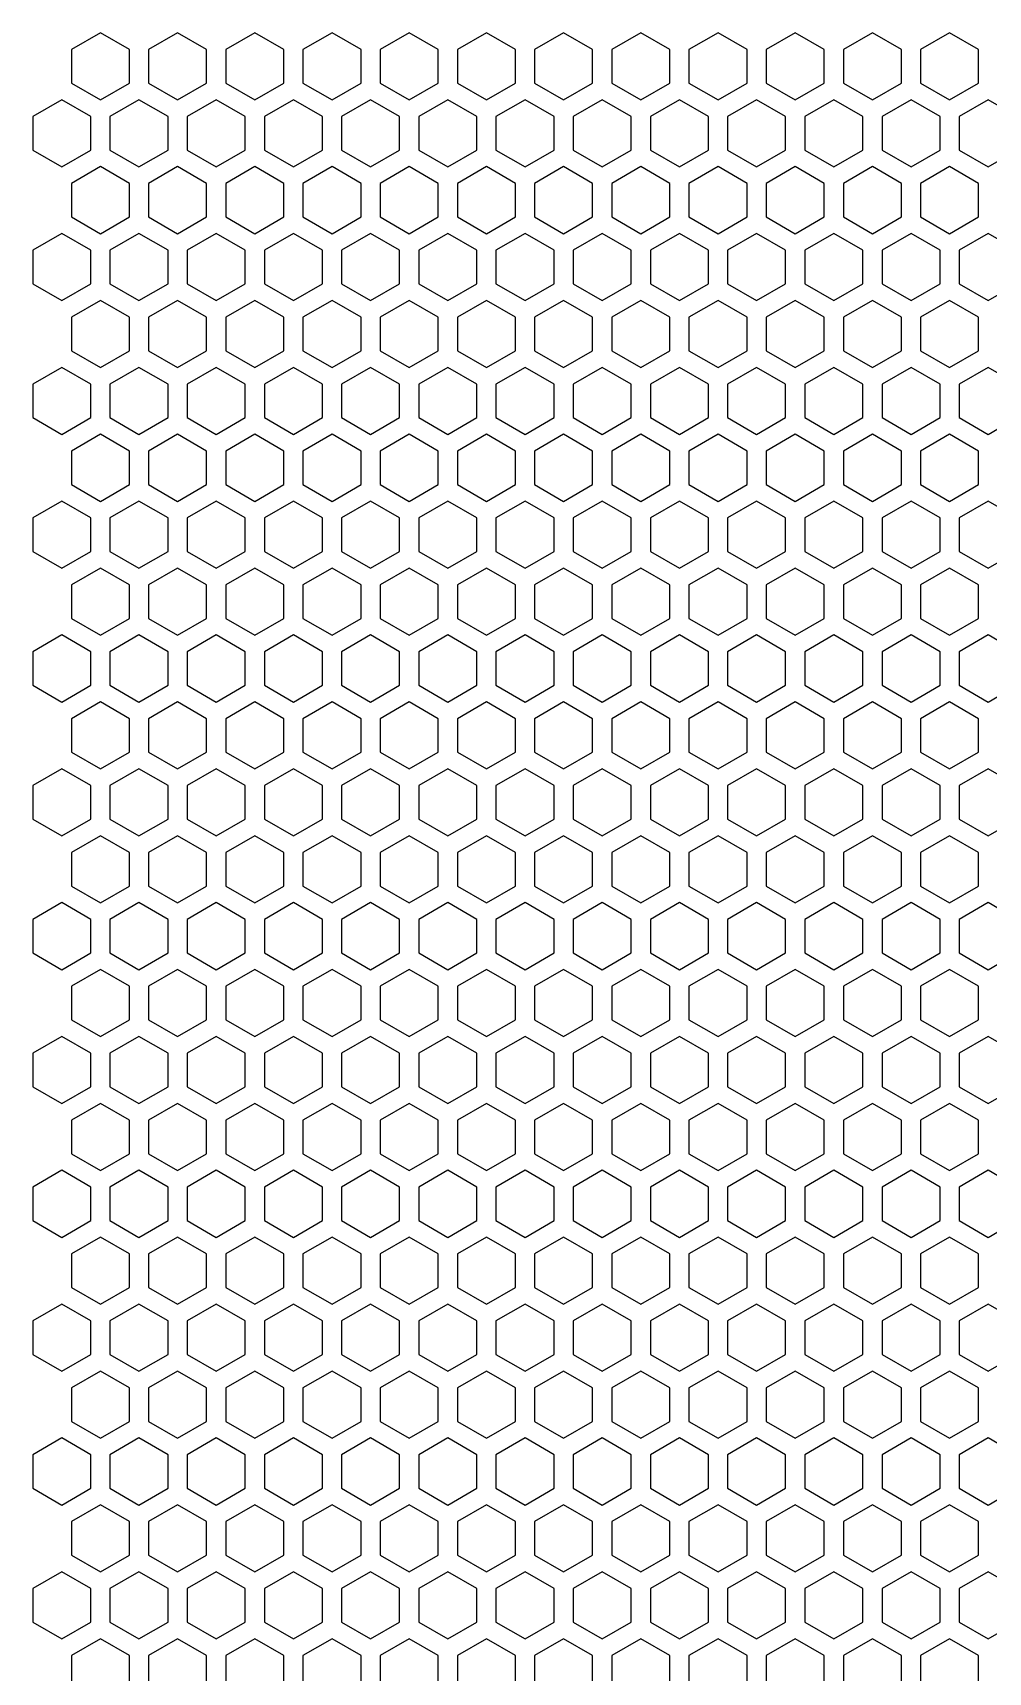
# Model space of a CAD drawing. Extents: x 2 to 204, y 16 to 190.
# Drawn here: x 1.6 to 51.5, y 104.5 to 190.1 of the extents above; entities that cross this region are included whole.
import ezdxf

# ---------------------------------------------------------------- set-up
doc = ezdxf.new("R2010")
doc.units = 0

msp = doc.modelspace()

# ---------------------------------------------------------------- linework, layer by layer
at = {"color": 7}
for points in [[(6.684545, 189.201402), (5.169001, 190.076402), (3.653459, 189.201402), (3.653459, 187.451405), (5.169001, 186.576405), (6.684545, 187.451405), (6.684545, 189.201402)], [(10.715628, 189.201402), (9.200085, 190.076402), (7.684543, 189.201402), (7.684543, 187.451405), (9.200085, 186.576405), (10.715628, 187.451405), (10.715628, 189.201402)], [(14.746712, 189.201402), (13.231169, 190.076402), (11.715627, 189.201402), (11.715627, 187.451405), (13.231169, 186.576405), (14.746712, 187.451405), (14.746712, 189.201402)], [(18.777796, 189.201402), (17.262253, 190.076402), (15.746711, 189.201402), (15.746711, 187.451405), (17.262253, 186.576405), (18.777796, 187.451405), (18.777796, 189.201402)], [(22.80888, 189.201402), (21.293337, 190.076402), (19.777795, 189.201402), (19.777795, 187.451405), (21.293337, 186.576405), (22.80888, 187.451405), (22.80888, 189.201402)], [(26.839963, 189.201402), (25.324421, 190.076402), (23.808879, 189.201402), (23.808879, 187.451405), (25.324421, 186.576405), (26.839963, 187.451405), (26.839963, 189.201402)], [(30.871048, 189.201402), (29.355505, 190.076402), (27.839962, 189.201402), (27.839962, 187.451405), (29.355505, 186.576405), (30.871048, 187.451405), (30.871048, 189.201402)], [(34.902131, 189.201402), (33.386589, 190.076402), (31.871045, 189.201402), (31.871045, 187.451405), (33.386589, 186.576405), (34.902131, 187.451405), (34.902131, 189.201402)], [(38.933215, 189.201402), (37.417673, 190.076402), (35.902131, 189.201402), (35.902131, 187.451405), (37.417673, 186.576405), (38.933215, 187.451405), (38.933215, 189.201402)], [(42.964298, 189.201402), (41.448756, 190.076402), (39.933214, 189.201402), (39.933214, 187.451405), (41.448756, 186.576405), (42.964298, 187.451405), (42.964298, 189.201402)], [(46.995382, 189.201402), (45.47984, 190.076402), (43.964298, 189.201402), (43.964298, 187.451405), (45.47984, 186.576405), (46.995382, 187.451405), (46.995382, 189.201402)], [(51.026468, 189.201402), (49.510926, 190.076402), (47.995381, 189.201402), (47.995381, 187.451405), (49.510926, 186.576405), (51.026468, 187.451405), (51.026468, 189.201402)], [(8.700086, 185.71038), (7.184544, 186.58538), (5.669001, 185.71038), (5.669001, 183.960383), (7.184544, 183.085383), (8.700086, 183.960383), (8.700086, 185.71038)], [(12.73117, 185.71038), (11.215628, 186.58538), (9.700085, 185.71038), (9.700085, 183.960383), (11.215628, 183.085383), (12.73117, 183.960383), (12.73117, 185.71038)], [(16.762254, 185.71038), (15.246712, 186.58538), (13.731169, 185.71038), (13.731169, 183.960383), (15.246712, 183.085383), (16.762254, 183.960383), (16.762254, 185.71038)], [(20.793338, 185.71038), (19.277796, 186.58538), (17.762253, 185.71038), (17.762253, 183.960383), (19.277796, 183.085383), (20.793338, 183.960383), (20.793338, 185.71038)], [(24.824422, 185.71038), (23.30888, 186.58538), (21.793337, 185.71038), (21.793337, 183.960383), (23.30888, 183.085383), (24.824422, 183.960383), (24.824422, 185.71038)], [(28.855506, 185.71038), (27.339963, 186.58538), (25.824421, 185.71038), (25.824421, 183.960383), (27.339963, 183.085383), (28.855506, 183.960383), (28.855506, 185.71038)], [(32.886588, 185.71038), (31.371046, 186.58538), (29.855504, 185.71038), (29.855504, 183.960383), (31.371046, 183.085383), (32.886588, 183.960383), (32.886588, 185.71038)], [(36.917675, 185.71038), (35.40213, 186.58538), (33.886588, 185.71038), (33.886588, 183.960383), (35.40213, 183.085383), (36.917675, 183.960383), (36.917675, 185.71038)], [(40.948758, 185.71038), (39.433213, 186.58538), (37.917671, 185.71038), (37.917671, 183.960383), (39.433213, 183.085383), (40.948758, 183.960383), (40.948758, 185.71038)], [(44.979841, 185.71038), (43.464299, 186.58538), (41.948757, 185.71038), (41.948757, 183.960383), (43.464299, 183.085383), (44.979841, 183.960383), (44.979841, 185.71038)], [(49.010925, 185.71038), (47.495383, 186.58538), (45.979841, 185.71038), (45.979841, 183.960383), (47.495383, 183.085383), (49.010925, 183.960383), (49.010925, 185.71038)], [(53.042008, 185.71038), (51.526466, 186.58538), (50.010924, 185.71038), (50.010924, 183.960383), (51.526466, 183.085383), (53.042008, 183.960383), (53.042008, 185.71038)], [(6.684545, 182.219361), (5.169001, 183.094358), (3.653459, 182.219361), (3.653459, 180.469361), (5.169001, 179.594364), (6.684545, 180.469361), (6.684545, 182.219361)], [(10.715628, 182.219361), (9.200085, 183.094358), (7.684543, 182.219361), (7.684543, 180.469361), (9.200085, 179.594364), (10.715628, 180.469361), (10.715628, 182.219361)], [(14.746712, 182.219361), (13.231169, 183.094358), (11.715627, 182.219361), (11.715627, 180.469361), (13.231169, 179.594364), (14.746712, 180.469361), (14.746712, 182.219361)], [(18.777796, 182.219361), (17.262253, 183.094358), (15.746711, 182.219361), (15.746711, 180.469361), (17.262253, 179.594364), (18.777796, 180.469361), (18.777796, 182.219361)], [(22.80888, 182.219361), (21.293337, 183.094358), (19.777795, 182.219361), (19.777795, 180.469361), (21.293337, 179.594364), (22.80888, 180.469361), (22.80888, 182.219361)], [(26.839963, 182.219361), (25.324421, 183.094358), (23.808879, 182.219361), (23.808879, 180.469361), (25.324421, 179.594364), (26.839963, 180.469361), (26.839963, 182.219361)], [(30.871048, 182.219361), (29.355505, 183.094358), (27.839962, 182.219361), (27.839962, 180.469361), (29.355505, 179.594364), (30.871048, 180.469361), (30.871048, 182.219361)], [(34.902131, 182.219361), (33.386589, 183.094358), (31.871045, 182.219361), (31.871045, 180.469361), (33.386589, 179.594364), (34.902131, 180.469361), (34.902131, 182.219361)], [(38.933215, 182.219361), (37.417673, 183.094358), (35.902131, 182.219361), (35.902131, 180.469361), (37.417673, 179.594364), (38.933215, 180.469361), (38.933215, 182.219361)], [(42.964298, 182.219361), (41.448756, 183.094358), (39.933214, 182.219361), (39.933214, 180.469361), (41.448756, 179.594364), (42.964298, 180.469361), (42.964298, 182.219361)], [(46.995382, 182.219361), (45.47984, 183.094358), (43.964298, 182.219361), (43.964298, 180.469361), (45.47984, 179.594364), (46.995382, 180.469361), (46.995382, 182.219361)], [(51.026468, 182.219361), (49.510926, 183.094358), (47.995381, 182.219361), (47.995381, 180.469361), (49.510926, 179.594364), (51.026468, 180.469361), (51.026468, 182.219361)], [(8.700086, 178.728339), (7.184544, 179.603339), (5.669001, 178.728339), (5.669001, 176.978342), (7.184544, 176.103342), (8.700086, 176.978342), (8.700086, 178.728339)], [(12.73117, 178.728339), (11.215628, 179.603339), (9.700085, 178.728339), (9.700085, 176.978342), (11.215628, 176.103342), (12.73117, 176.978342), (12.73117, 178.728339)], [(16.762254, 178.728339), (15.246712, 179.603339), (13.731169, 178.728339), (13.731169, 176.978342), (15.246712, 176.103342), (16.762254, 176.978342), (16.762254, 178.728339)], [(20.793338, 178.728339), (19.277796, 179.603339), (17.762253, 178.728339), (17.762253, 176.978342), (19.277796, 176.103342), (20.793338, 176.978342), (20.793338, 178.728339)], [(24.824422, 178.728339), (23.30888, 179.603339), (21.793337, 178.728339), (21.793337, 176.978342), (23.30888, 176.103342), (24.824422, 176.978342), (24.824422, 178.728339)], [(28.855506, 178.728339), (27.339963, 179.603339), (25.824421, 178.728339), (25.824421, 176.978342), (27.339963, 176.103342), (28.855506, 176.978342), (28.855506, 178.728339)], [(32.886588, 178.728339), (31.371046, 179.603339), (29.855504, 178.728339), (29.855504, 176.978342), (31.371046, 176.103342), (32.886588, 176.978342), (32.886588, 178.728339)], [(36.917675, 178.728339), (35.40213, 179.603339), (33.886588, 178.728339), (33.886588, 176.978342), (35.40213, 176.103342), (36.917675, 176.978342), (36.917675, 178.728339)], [(40.948758, 178.728339), (39.433213, 179.603339), (37.917671, 178.728339), (37.917671, 176.978342), (39.433213, 176.103342), (40.948758, 176.978342), (40.948758, 178.728339)], [(44.979841, 178.728339), (43.464299, 179.603339), (41.948757, 178.728339), (41.948757, 176.978342), (43.464299, 176.103342), (44.979841, 176.978342), (44.979841, 178.728339)], [(49.010925, 178.728339), (47.495383, 179.603339), (45.979841, 178.728339), (45.979841, 176.978342), (47.495383, 176.103342), (49.010925, 176.978342), (49.010925, 178.728339)], [(53.042008, 178.728339), (51.526466, 179.603339), (50.010924, 178.728339), (50.010924, 176.978342), (51.526466, 176.103342), (53.042008, 176.978342), (53.042008, 178.728339)], [(6.684545, 175.237317), (5.169001, 176.112317), (3.653459, 175.237317), (3.653459, 173.48732), (5.169001, 172.612321), (6.684545, 173.48732), (6.684545, 175.237317)], [(10.715628, 175.237317), (9.200085, 176.112317), (7.684543, 175.237317), (7.684543, 173.48732), (9.200085, 172.612321), (10.715628, 173.48732), (10.715628, 175.237317)], [(14.746712, 175.237317), (13.231169, 176.112317), (11.715627, 175.237317), (11.715627, 173.48732), (13.231169, 172.612321), (14.746712, 173.48732), (14.746712, 175.237317)], [(18.777796, 175.237317), (17.262253, 176.112317), (15.746711, 175.237317), (15.746711, 173.48732), (17.262253, 172.612321), (18.777796, 173.48732), (18.777796, 175.237317)], [(22.80888, 175.237317), (21.293337, 176.112317), (19.777795, 175.237317), (19.777795, 173.48732), (21.293337, 172.612321), (22.80888, 173.48732), (22.80888, 175.237317)], [(26.839963, 175.237317), (25.324421, 176.112317), (23.808879, 175.237317), (23.808879, 173.48732), (25.324421, 172.612321), (26.839963, 173.48732), (26.839963, 175.237317)], [(30.871048, 175.237317), (29.355505, 176.112317), (27.839962, 175.237317), (27.839962, 173.48732), (29.355505, 172.612321), (30.871048, 173.48732), (30.871048, 175.237317)], [(34.902131, 175.237317), (33.386589, 176.112317), (31.871045, 175.237317), (31.871045, 173.48732), (33.386589, 172.612321), (34.902131, 173.48732), (34.902131, 175.237317)], [(38.933215, 175.237317), (37.417673, 176.112317), (35.902131, 175.237317), (35.902131, 173.48732), (37.417673, 172.612321), (38.933215, 173.48732), (38.933215, 175.237317)], [(42.964298, 175.237317), (41.448756, 176.112317), (39.933214, 175.237317), (39.933214, 173.48732), (41.448756, 172.612321), (42.964298, 173.48732), (42.964298, 175.237317)], [(46.995382, 175.237317), (45.47984, 176.112317), (43.964298, 175.237317), (43.964298, 173.48732), (45.47984, 172.612321), (46.995382, 173.48732), (46.995382, 175.237317)], [(51.026468, 175.237317), (49.510926, 176.112317), (47.995381, 175.237317), (47.995381, 173.48732), (49.510926, 172.612321), (51.026468, 173.48732), (51.026468, 175.237317)], [(8.700086, 171.746298), (7.184544, 172.621298), (5.669001, 171.746298), (5.669001, 169.996301), (7.184544, 169.121301), (8.700086, 169.996301), (8.700086, 171.746298)], [(12.73117, 171.746298), (11.215628, 172.621298), (9.700085, 171.746298), (9.700085, 169.996301), (11.215628, 169.121301), (12.73117, 169.996301), (12.73117, 171.746298)], [(16.762254, 171.746298), (15.246712, 172.621298), (13.731169, 171.746298), (13.731169, 169.996301), (15.246712, 169.121301), (16.762254, 169.996301), (16.762254, 171.746298)], [(20.793338, 171.746298), (19.277796, 172.621298), (17.762253, 171.746298), (17.762253, 169.996301), (19.277796, 169.121301), (20.793338, 169.996301), (20.793338, 171.746298)], [(24.824422, 171.746298), (23.30888, 172.621298), (21.793337, 171.746298), (21.793337, 169.996301), (23.30888, 169.121301), (24.824422, 169.996301), (24.824422, 171.746298)], [(28.855506, 171.746298), (27.339963, 172.621298), (25.824421, 171.746298), (25.824421, 169.996301), (27.339963, 169.121301), (28.855506, 169.996301), (28.855506, 171.746298)], [(32.886588, 171.746298), (31.371046, 172.621298), (29.855504, 171.746298), (29.855504, 169.996301), (31.371046, 169.121301), (32.886588, 169.996301), (32.886588, 171.746298)], [(36.917675, 171.746298), (35.40213, 172.621298), (33.886588, 171.746298), (33.886588, 169.996301), (35.40213, 169.121301), (36.917675, 169.996301), (36.917675, 171.746298)], [(40.948758, 171.746298), (39.433213, 172.621298), (37.917671, 171.746298), (37.917671, 169.996301), (39.433213, 169.121301), (40.948758, 169.996301), (40.948758, 171.746298)], [(44.979841, 171.746298), (43.464299, 172.621298), (41.948757, 171.746298), (41.948757, 169.996301), (43.464299, 169.121301), (44.979841, 169.996301), (44.979841, 171.746298)], [(49.010925, 171.746298), (47.495383, 172.621298), (45.979841, 171.746298), (45.979841, 169.996301), (47.495383, 169.121301), (49.010925, 169.996301), (49.010925, 171.746298)], [(53.042008, 171.746298), (51.526466, 172.621298), (50.010924, 171.746298), (50.010924, 169.996301), (51.526466, 169.121301), (53.042008, 169.996301), (53.042008, 171.746298)], [(6.684545, 168.255276), (5.169001, 169.130276), (3.653459, 168.255276), (3.653459, 166.505279), (5.169001, 165.630279), (6.684545, 166.505279), (6.684545, 168.255276)], [(10.715628, 168.255276), (9.200085, 169.130276), (7.684543, 168.255276), (7.684543, 166.505279), (9.200085, 165.630279), (10.715628, 166.505279), (10.715628, 168.255276)], [(14.746712, 168.255276), (13.231169, 169.130276), (11.715627, 168.255276), (11.715627, 166.505279), (13.231169, 165.630279), (14.746712, 166.505279), (14.746712, 168.255276)], [(18.777796, 168.255276), (17.262253, 169.130276), (15.746711, 168.255276), (15.746711, 166.505279), (17.262253, 165.630279), (18.777796, 166.505279), (18.777796, 168.255276)], [(22.80888, 168.255276), (21.293337, 169.130276), (19.777795, 168.255276), (19.777795, 166.505279), (21.293337, 165.630279), (22.80888, 166.505279), (22.80888, 168.255276)], [(26.839963, 168.255276), (25.324421, 169.130276), (23.808879, 168.255276), (23.808879, 166.505279), (25.324421, 165.630279), (26.839963, 166.505279), (26.839963, 168.255276)], [(30.871048, 168.255276), (29.355505, 169.130276), (27.839962, 168.255276), (27.839962, 166.505279), (29.355505, 165.630279), (30.871048, 166.505279), (30.871048, 168.255276)], [(34.902131, 168.255276), (33.386589, 169.130276), (31.871045, 168.255276), (31.871045, 166.505279), (33.386589, 165.630279), (34.902131, 166.505279), (34.902131, 168.255276)], [(38.933215, 168.255276), (37.417673, 169.130276), (35.902131, 168.255276), (35.902131, 166.505279), (37.417673, 165.630279), (38.933215, 166.505279), (38.933215, 168.255276)], [(42.964298, 168.255276), (41.448756, 169.130276), (39.933214, 168.255276), (39.933214, 166.505279), (41.448756, 165.630279), (42.964298, 166.505279), (42.964298, 168.255276)], [(46.995382, 168.255276), (45.47984, 169.130276), (43.964298, 168.255276), (43.964298, 166.505279), (45.47984, 165.630279), (46.995382, 166.505279), (46.995382, 168.255276)], [(51.026468, 168.255276), (49.510926, 169.130276), (47.995381, 168.255276), (47.995381, 166.505279), (49.510926, 165.630279), (51.026468, 166.505279), (51.026468, 168.255276)], [(8.700086, 164.764254), (7.184544, 165.639254), (5.669001, 164.764254), (5.669001, 163.014257), (7.184544, 162.139258), (8.700086, 163.014257), (8.700086, 164.764254)], [(12.73117, 164.764254), (11.215628, 165.639254), (9.700085, 164.764254), (9.700085, 163.014257), (11.215628, 162.139258), (12.73117, 163.014257), (12.73117, 164.764254)], [(16.762254, 164.764254), (15.246712, 165.639254), (13.731169, 164.764254), (13.731169, 163.014257), (15.246712, 162.139258), (16.762254, 163.014257), (16.762254, 164.764254)], [(20.793338, 164.764254), (19.277796, 165.639254), (17.762253, 164.764254), (17.762253, 163.014257), (19.277796, 162.139258), (20.793338, 163.014257), (20.793338, 164.764254)], [(24.824422, 164.764254), (23.30888, 165.639254), (21.793337, 164.764254), (21.793337, 163.014257), (23.30888, 162.139258), (24.824422, 163.014257), (24.824422, 164.764254)], [(28.855506, 164.764254), (27.339963, 165.639254), (25.824421, 164.764254), (25.824421, 163.014257), (27.339963, 162.139258), (28.855506, 163.014257), (28.855506, 164.764254)], [(32.886588, 164.764254), (31.371046, 165.639254), (29.855504, 164.764254), (29.855504, 163.014257), (31.371046, 162.139258), (32.886588, 163.014257), (32.886588, 164.764254)], [(36.917675, 164.764254), (35.40213, 165.639254), (33.886588, 164.764254), (33.886588, 163.014257), (35.40213, 162.139258), (36.917675, 163.014257), (36.917675, 164.764254)], [(40.948758, 164.764254), (39.433213, 165.639254), (37.917671, 164.764254), (37.917671, 163.014257), (39.433213, 162.139258), (40.948758, 163.014257), (40.948758, 164.764254)], [(44.979841, 164.764254), (43.464299, 165.639254), (41.948757, 164.764254), (41.948757, 163.014257), (43.464299, 162.139258), (44.979841, 163.014257), (44.979841, 164.764254)], [(49.010925, 164.764254), (47.495383, 165.639254), (45.979841, 164.764254), (45.979841, 163.014257), (47.495383, 162.139258), (49.010925, 163.014257), (49.010925, 164.764254)], [(53.042008, 164.764254), (51.526466, 165.639254), (50.010924, 164.764254), (50.010924, 163.014257), (51.526466, 162.139258), (53.042008, 163.014257), (53.042008, 164.764254)], [(6.684545, 161.273235), (5.169001, 162.148235), (3.653459, 161.273235), (3.653459, 159.523238), (5.169001, 158.648238), (6.684545, 159.523238), (6.684545, 161.273235)], [(10.715628, 161.273235), (9.200085, 162.148235), (7.684543, 161.273235), (7.684543, 159.523238), (9.200085, 158.648238), (10.715628, 159.523238), (10.715628, 161.273235)], [(14.746712, 161.273235), (13.231169, 162.148235), (11.715627, 161.273235), (11.715627, 159.523238), (13.231169, 158.648238), (14.746712, 159.523238), (14.746712, 161.273235)], [(18.777796, 161.273235), (17.262253, 162.148235), (15.746711, 161.273235), (15.746711, 159.523238), (17.262253, 158.648238), (18.777796, 159.523238), (18.777796, 161.273235)], [(22.80888, 161.273235), (21.293337, 162.148235), (19.777795, 161.273235), (19.777795, 159.523238), (21.293337, 158.648238), (22.80888, 159.523238), (22.80888, 161.273235)], [(26.839963, 161.273235), (25.324421, 162.148235), (23.808879, 161.273235), (23.808879, 159.523238), (25.324421, 158.648238), (26.839963, 159.523238), (26.839963, 161.273235)], [(30.871048, 161.273235), (29.355505, 162.148235), (27.839962, 161.273235), (27.839962, 159.523238), (29.355505, 158.648238), (30.871048, 159.523238), (30.871048, 161.273235)], [(34.902131, 161.273235), (33.386589, 162.148235), (31.871045, 161.273235), (31.871045, 159.523238), (33.386589, 158.648238), (34.902131, 159.523238), (34.902131, 161.273235)], [(38.933215, 161.273235), (37.417673, 162.148235), (35.902131, 161.273235), (35.902131, 159.523238), (37.417673, 158.648238), (38.933215, 159.523238), (38.933215, 161.273235)], [(42.964298, 161.273235), (41.448756, 162.148235), (39.933214, 161.273235), (39.933214, 159.523238), (41.448756, 158.648238), (42.964298, 159.523238), (42.964298, 161.273235)], [(46.995382, 161.273235), (45.47984, 162.148235), (43.964298, 161.273235), (43.964298, 159.523238), (45.47984, 158.648238), (46.995382, 159.523238), (46.995382, 161.273235)], [(51.026468, 161.273235), (49.510926, 162.148235), (47.995381, 161.273235), (47.995381, 159.523238), (49.510926, 158.648238), (51.026468, 159.523238), (51.026468, 161.273235)], [(8.700086, 157.782213), (7.184544, 158.657213), (5.669001, 157.782213), (5.669001, 156.032216), (7.184544, 155.157216), (8.700086, 156.032216), (8.700086, 157.782213)], [(12.73117, 157.782213), (11.215628, 158.657213), (9.700085, 157.782213), (9.700085, 156.032216), (11.215628, 155.157216), (12.73117, 156.032216), (12.73117, 157.782213)], [(16.762254, 157.782213), (15.246712, 158.657213), (13.731169, 157.782213), (13.731169, 156.032216), (15.246712, 155.157216), (16.762254, 156.032216), (16.762254, 157.782213)], [(20.793338, 157.782213), (19.277796, 158.657213), (17.762253, 157.782213), (17.762253, 156.032216), (19.277796, 155.157216), (20.793338, 156.032216), (20.793338, 157.782213)], [(24.824422, 157.782213), (23.30888, 158.657213), (21.793337, 157.782213), (21.793337, 156.032216), (23.30888, 155.157216), (24.824422, 156.032216), (24.824422, 157.782213)], [(28.855506, 157.782213), (27.339963, 158.657213), (25.824421, 157.782213), (25.824421, 156.032216), (27.339963, 155.157216), (28.855506, 156.032216), (28.855506, 157.782213)], [(32.886588, 157.782213), (31.371046, 158.657213), (29.855504, 157.782213), (29.855504, 156.032216), (31.371046, 155.157216), (32.886588, 156.032216), (32.886588, 157.782213)], [(36.917675, 157.782213), (35.40213, 158.657213), (33.886588, 157.782213), (33.886588, 156.032216), (35.40213, 155.157216), (36.917675, 156.032216), (36.917675, 157.782213)], [(40.948758, 157.782213), (39.433213, 158.657213), (37.917671, 157.782213), (37.917671, 156.032216), (39.433213, 155.157216), (40.948758, 156.032216), (40.948758, 157.782213)], [(44.979841, 157.782213), (43.464299, 158.657213), (41.948757, 157.782213), (41.948757, 156.032216), (43.464299, 155.157216), (44.979841, 156.032216), (44.979841, 157.782213)], [(49.010925, 157.782213), (47.495383, 158.657213), (45.979841, 157.782213), (45.979841, 156.032216), (47.495383, 155.157216), (49.010925, 156.032216), (49.010925, 157.782213)], [(53.042008, 157.782213), (51.526466, 158.657213), (50.010924, 157.782213), (50.010924, 156.032216), (51.526466, 155.157216), (53.042008, 156.032216), (53.042008, 157.782213)], [(6.684545, 154.291194), (5.169001, 155.166191), (3.653459, 154.291194), (3.653459, 152.541194), (5.169001, 151.666197), (6.684545, 152.541194), (6.684545, 154.291194)], [(10.715628, 154.291194), (9.200085, 155.166191), (7.684543, 154.291194), (7.684543, 152.541194), (9.200085, 151.666197), (10.715628, 152.541194), (10.715628, 154.291194)], [(14.746712, 154.291194), (13.231169, 155.166191), (11.715627, 154.291194), (11.715627, 152.541194), (13.231169, 151.666197), (14.746712, 152.541194), (14.746712, 154.291194)], [(18.777796, 154.291194), (17.262253, 155.166191), (15.746711, 154.291194), (15.746711, 152.541194), (17.262253, 151.666197), (18.777796, 152.541194), (18.777796, 154.291194)], [(22.80888, 154.291194), (21.293337, 155.166191), (19.777795, 154.291194), (19.777795, 152.541194), (21.293337, 151.666197), (22.80888, 152.541194), (22.80888, 154.291194)], [(26.839963, 154.291194), (25.324421, 155.166191), (23.808879, 154.291194), (23.808879, 152.541194), (25.324421, 151.666197), (26.839963, 152.541194), (26.839963, 154.291194)], [(30.871048, 154.291194), (29.355505, 155.166191), (27.839962, 154.291194), (27.839962, 152.541194), (29.355505, 151.666197), (30.871048, 152.541194), (30.871048, 154.291194)], [(34.902131, 154.291194), (33.386589, 155.166191), (31.871045, 154.291194), (31.871045, 152.541194), (33.386589, 151.666197), (34.902131, 152.541194), (34.902131, 154.291194)], [(38.933215, 154.291194), (37.417673, 155.166191), (35.902131, 154.291194), (35.902131, 152.541194), (37.417673, 151.666197), (38.933215, 152.541194), (38.933215, 154.291194)], [(42.964298, 154.291194), (41.448756, 155.166191), (39.933214, 154.291194), (39.933214, 152.541194), (41.448756, 151.666197), (42.964298, 152.541194), (42.964298, 154.291194)], [(46.995382, 154.291194), (45.47984, 155.166191), (43.964298, 154.291194), (43.964298, 152.541194), (45.47984, 151.666197), (46.995382, 152.541194), (46.995382, 154.291194)], [(51.026468, 154.291194), (49.510926, 155.166191), (47.995381, 154.291194), (47.995381, 152.541194), (49.510926, 151.666197), (51.026468, 152.541194), (51.026468, 154.291194)], [(8.700086, 150.800172), (7.184544, 151.675169), (5.669001, 150.800172), (5.669001, 149.050172), (7.184544, 148.175175), (8.700086, 149.050172), (8.700086, 150.800172)], [(12.73117, 150.800172), (11.215628, 151.675169), (9.700085, 150.800172), (9.700085, 149.050172), (11.215628, 148.175175), (12.73117, 149.050172), (12.73117, 150.800172)], [(16.762254, 150.800172), (15.246712, 151.675169), (13.731169, 150.800172), (13.731169, 149.050172), (15.246712, 148.175175), (16.762254, 149.050172), (16.762254, 150.800172)], [(20.793338, 150.800172), (19.277796, 151.675169), (17.762253, 150.800172), (17.762253, 149.050172), (19.277796, 148.175175), (20.793338, 149.050172), (20.793338, 150.800172)], [(24.824422, 150.800172), (23.30888, 151.675169), (21.793337, 150.800172), (21.793337, 149.050172), (23.30888, 148.175175), (24.824422, 149.050172), (24.824422, 150.800172)], [(28.855506, 150.800172), (27.339963, 151.675169), (25.824421, 150.800172), (25.824421, 149.050172), (27.339963, 148.175175), (28.855506, 149.050172), (28.855506, 150.800172)], [(32.886588, 150.800172), (31.371046, 151.675169), (29.855504, 150.800172), (29.855504, 149.050172), (31.371046, 148.175175), (32.886588, 149.050172), (32.886588, 150.800172)], [(36.917675, 150.800172), (35.40213, 151.675169), (33.886588, 150.800172), (33.886588, 149.050172), (35.40213, 148.175175), (36.917675, 149.050172), (36.917675, 150.800172)], [(40.948758, 150.800172), (39.433213, 151.675169), (37.917671, 150.800172), (37.917671, 149.050172), (39.433213, 148.175175), (40.948758, 149.050172), (40.948758, 150.800172)], [(44.979841, 150.800172), (43.464299, 151.675169), (41.948757, 150.800172), (41.948757, 149.050172), (43.464299, 148.175175), (44.979841, 149.050172), (44.979841, 150.800172)], [(49.010925, 150.800172), (47.495383, 151.675169), (45.979841, 150.800172), (45.979841, 149.050172), (47.495383, 148.175175), (49.010925, 149.050172), (49.010925, 150.800172)], [(53.042008, 150.800172), (51.526466, 151.675169), (50.010924, 150.800172), (50.010924, 149.050172), (51.526466, 148.175175), (53.042008, 149.050172), (53.042008, 150.800172)], [(6.684545, 147.30915), (5.169001, 148.18415), (3.653459, 147.30915), (3.653459, 145.559153), (5.169001, 144.684153), (6.684545, 145.559153), (6.684545, 147.30915)], [(10.715628, 147.30915), (9.200085, 148.18415), (7.684543, 147.30915), (7.684543, 145.559153), (9.200085, 144.684153), (10.715628, 145.559153), (10.715628, 147.30915)], [(14.746712, 147.30915), (13.231169, 148.18415), (11.715627, 147.30915), (11.715627, 145.559153), (13.231169, 144.684153), (14.746712, 145.559153), (14.746712, 147.30915)], [(18.777796, 147.30915), (17.262253, 148.18415), (15.746711, 147.30915), (15.746711, 145.559153), (17.262253, 144.684153), (18.777796, 145.559153), (18.777796, 147.30915)], [(22.80888, 147.30915), (21.293337, 148.18415), (19.777795, 147.30915), (19.777795, 145.559153), (21.293337, 144.684153), (22.80888, 145.559153), (22.80888, 147.30915)], [(26.839963, 147.30915), (25.324421, 148.18415), (23.808879, 147.30915), (23.808879, 145.559153), (25.324421, 144.684153), (26.839963, 145.559153), (26.839963, 147.30915)], [(30.871048, 147.30915), (29.355505, 148.18415), (27.839962, 147.30915), (27.839962, 145.559153), (29.355505, 144.684153), (30.871048, 145.559153), (30.871048, 147.30915)], [(34.902131, 147.30915), (33.386589, 148.18415), (31.871045, 147.30915), (31.871045, 145.559153), (33.386589, 144.684153), (34.902131, 145.559153), (34.902131, 147.30915)], [(38.933215, 147.30915), (37.417673, 148.18415), (35.902131, 147.30915), (35.902131, 145.559153), (37.417673, 144.684153), (38.933215, 145.559153), (38.933215, 147.30915)], [(42.964298, 147.30915), (41.448756, 148.18415), (39.933214, 147.30915), (39.933214, 145.559153), (41.448756, 144.684153), (42.964298, 145.559153), (42.964298, 147.30915)], [(46.995382, 147.30915), (45.47984, 148.18415), (43.964298, 147.30915), (43.964298, 145.559153), (45.47984, 144.684153), (46.995382, 145.559153), (46.995382, 147.30915)], [(51.026468, 147.30915), (49.510926, 148.18415), (47.995381, 147.30915), (47.995381, 145.559153), (49.510926, 144.684153), (51.026468, 145.559153), (51.026468, 147.30915)], [(8.700086, 143.818128), (7.184544, 144.693128), (5.669001, 143.818128), (5.669001, 142.068131), (7.184544, 141.193134), (8.700086, 142.068131), (8.700086, 143.818128)], [(12.73117, 143.818128), (11.215628, 144.693128), (9.700085, 143.818128), (9.700085, 142.068131), (11.215628, 141.193134), (12.73117, 142.068131), (12.73117, 143.818128)], [(16.762254, 143.818128), (15.246712, 144.693128), (13.731169, 143.818128), (13.731169, 142.068131), (15.246712, 141.193134), (16.762254, 142.068131), (16.762254, 143.818128)], [(20.793338, 143.818128), (19.277796, 144.693128), (17.762253, 143.818128), (17.762253, 142.068131), (19.277796, 141.193134), (20.793338, 142.068131), (20.793338, 143.818128)], [(24.824422, 143.818128), (23.30888, 144.693128), (21.793337, 143.818128), (21.793337, 142.068131), (23.30888, 141.193134), (24.824422, 142.068131), (24.824422, 143.818128)], [(28.855506, 143.818128), (27.339963, 144.693128), (25.824421, 143.818128), (25.824421, 142.068131), (27.339963, 141.193134), (28.855506, 142.068131), (28.855506, 143.818128)], [(32.886588, 143.818128), (31.371046, 144.693128), (29.855504, 143.818128), (29.855504, 142.068131), (31.371046, 141.193134), (32.886588, 142.068131), (32.886588, 143.818128)], [(36.917675, 143.818128), (35.40213, 144.693128), (33.886588, 143.818128), (33.886588, 142.068131), (35.40213, 141.193134), (36.917675, 142.068131), (36.917675, 143.818128)], [(40.948758, 143.818128), (39.433213, 144.693128), (37.917671, 143.818128), (37.917671, 142.068131), (39.433213, 141.193134), (40.948758, 142.068131), (40.948758, 143.818128)], [(44.979841, 143.818128), (43.464299, 144.693128), (41.948757, 143.818128), (41.948757, 142.068131), (43.464299, 141.193134), (44.979841, 142.068131), (44.979841, 143.818128)], [(49.010925, 143.818128), (47.495383, 144.693128), (45.979841, 143.818128), (45.979841, 142.068131), (47.495383, 141.193134), (49.010925, 142.068131), (49.010925, 143.818128)], [(53.042008, 143.818128), (51.526466, 144.693128), (50.010924, 143.818128), (50.010924, 142.068131), (51.526466, 141.193134), (53.042008, 142.068131), (53.042008, 143.818128)], [(6.684545, 140.327109), (5.169001, 141.202106), (3.653459, 140.327109), (3.653459, 138.57711), (5.169001, 137.702112), (6.684545, 138.57711), (6.684545, 140.327109)], [(10.715628, 140.327109), (9.200085, 141.202106), (7.684543, 140.327109), (7.684543, 138.57711), (9.200085, 137.702112), (10.715628, 138.57711), (10.715628, 140.327109)], [(14.746712, 140.327109), (13.231169, 141.202106), (11.715627, 140.327109), (11.715627, 138.57711), (13.231169, 137.702112), (14.746712, 138.57711), (14.746712, 140.327109)], [(18.777796, 140.327109), (17.262253, 141.202106), (15.746711, 140.327109), (15.746711, 138.57711), (17.262253, 137.702112), (18.777796, 138.57711), (18.777796, 140.327109)], [(22.80888, 140.327109), (21.293337, 141.202106), (19.777795, 140.327109), (19.777795, 138.57711), (21.293337, 137.702112), (22.80888, 138.57711), (22.80888, 140.327109)], [(26.839963, 140.327109), (25.324421, 141.202106), (23.808879, 140.327109), (23.808879, 138.57711), (25.324421, 137.702112), (26.839963, 138.57711), (26.839963, 140.327109)], [(30.871048, 140.327109), (29.355505, 141.202106), (27.839962, 140.327109), (27.839962, 138.57711), (29.355505, 137.702112), (30.871048, 138.57711), (30.871048, 140.327109)], [(34.902131, 140.327109), (33.386589, 141.202106), (31.871045, 140.327109), (31.871045, 138.57711), (33.386589, 137.702112), (34.902131, 138.57711), (34.902131, 140.327109)], [(38.933215, 140.327109), (37.417673, 141.202106), (35.902131, 140.327109), (35.902131, 138.57711), (37.417673, 137.702112), (38.933215, 138.57711), (38.933215, 140.327109)], [(42.964298, 140.327109), (41.448756, 141.202106), (39.933214, 140.327109), (39.933214, 138.57711), (41.448756, 137.702112), (42.964298, 138.57711), (42.964298, 140.327109)], [(46.995382, 140.327109), (45.47984, 141.202106), (43.964298, 140.327109), (43.964298, 138.57711), (45.47984, 137.702112), (46.995382, 138.57711), (46.995382, 140.327109)], [(51.026468, 140.327109), (49.510926, 141.202106), (47.995381, 140.327109), (47.995381, 138.57711), (49.510926, 137.702112), (51.026468, 138.57711), (51.026468, 140.327109)], [(8.700086, 136.836087), (7.184544, 137.711087), (5.669001, 136.836087), (5.669001, 135.08609), (7.184544, 134.21109), (8.700086, 135.08609), (8.700086, 136.836087)], [(12.73117, 136.836087), (11.215628, 137.711087), (9.700085, 136.836087), (9.700085, 135.08609), (11.215628, 134.21109), (12.73117, 135.08609), (12.73117, 136.836087)], [(16.762254, 136.836087), (15.246712, 137.711087), (13.731169, 136.836087), (13.731169, 135.08609), (15.246712, 134.21109), (16.762254, 135.08609), (16.762254, 136.836087)], [(20.793338, 136.836087), (19.277796, 137.711087), (17.762253, 136.836087), (17.762253, 135.08609), (19.277796, 134.21109), (20.793338, 135.08609), (20.793338, 136.836087)], [(24.824422, 136.836087), (23.30888, 137.711087), (21.793337, 136.836087), (21.793337, 135.08609), (23.30888, 134.21109), (24.824422, 135.08609), (24.824422, 136.836087)], [(28.855506, 136.836087), (27.339963, 137.711087), (25.824421, 136.836087), (25.824421, 135.08609), (27.339963, 134.21109), (28.855506, 135.08609), (28.855506, 136.836087)], [(32.886588, 136.836087), (31.371046, 137.711087), (29.855504, 136.836087), (29.855504, 135.08609), (31.371046, 134.21109), (32.886588, 135.08609), (32.886588, 136.836087)], [(36.917675, 136.836087), (35.40213, 137.711087), (33.886588, 136.836087), (33.886588, 135.08609), (35.40213, 134.21109), (36.917675, 135.08609), (36.917675, 136.836087)], [(40.948758, 136.836087), (39.433213, 137.711087), (37.917671, 136.836087), (37.917671, 135.08609), (39.433213, 134.21109), (40.948758, 135.08609), (40.948758, 136.836087)], [(44.979841, 136.836087), (43.464299, 137.711087), (41.948757, 136.836087), (41.948757, 135.08609), (43.464299, 134.21109), (44.979841, 135.08609), (44.979841, 136.836087)], [(49.010925, 136.836087), (47.495383, 137.711087), (45.979841, 136.836087), (45.979841, 135.08609), (47.495383, 134.21109), (49.010925, 135.08609), (49.010925, 136.836087)], [(53.042008, 136.836087), (51.526466, 137.711087), (50.010924, 136.836087), (50.010924, 135.08609), (51.526466, 134.21109), (53.042008, 135.08609), (53.042008, 136.836087)], [(6.684545, 133.345065), (5.169001, 134.220065), (3.653459, 133.345065), (3.653459, 131.595068), (5.169001, 130.720069), (6.684545, 131.595068), (6.684545, 133.345065)], [(10.715628, 133.345065), (9.200085, 134.220065), (7.684543, 133.345065), (7.684543, 131.595068), (9.200085, 130.720069), (10.715628, 131.595068), (10.715628, 133.345065)], [(14.746712, 133.345065), (13.231169, 134.220065), (11.715627, 133.345065), (11.715627, 131.595068), (13.231169, 130.720069), (14.746712, 131.595068), (14.746712, 133.345065)], [(18.777796, 133.345065), (17.262253, 134.220065), (15.746711, 133.345065), (15.746711, 131.595068), (17.262253, 130.720069), (18.777796, 131.595068), (18.777796, 133.345065)], [(22.80888, 133.345065), (21.293337, 134.220065), (19.777795, 133.345065), (19.777795, 131.595068), (21.293337, 130.720069), (22.80888, 131.595068), (22.80888, 133.345065)], [(26.839963, 133.345065), (25.324421, 134.220065), (23.808879, 133.345065), (23.808879, 131.595068), (25.324421, 130.720069), (26.839963, 131.595068), (26.839963, 133.345065)], [(30.871048, 133.345065), (29.355505, 134.220065), (27.839962, 133.345065), (27.839962, 131.595068), (29.355505, 130.720069), (30.871048, 131.595068), (30.871048, 133.345065)], [(34.902131, 133.345065), (33.386589, 134.220065), (31.871045, 133.345065), (31.871045, 131.595068), (33.386589, 130.720069), (34.902131, 131.595068), (34.902131, 133.345065)], [(38.933215, 133.345065), (37.417673, 134.220065), (35.902131, 133.345065), (35.902131, 131.595068), (37.417673, 130.720069), (38.933215, 131.595068), (38.933215, 133.345065)], [(42.964298, 133.345065), (41.448756, 134.220065), (39.933214, 133.345065), (39.933214, 131.595068), (41.448756, 130.720069), (42.964298, 131.595068), (42.964298, 133.345065)], [(46.995382, 133.345065), (45.47984, 134.220065), (43.964298, 133.345065), (43.964298, 131.595068), (45.47984, 130.720069), (46.995382, 131.595068), (46.995382, 133.345065)], [(51.026468, 133.345065), (49.510926, 134.220065), (47.995381, 133.345065), (47.995381, 131.595068), (49.510926, 130.720069), (51.026468, 131.595068), (51.026468, 133.345065)], [(8.700086, 129.854046), (7.184544, 130.729043), (5.669001, 129.854046), (5.669001, 128.104047), (7.184544, 127.229049), (8.700086, 128.104047), (8.700086, 129.854046)], [(12.73117, 129.854046), (11.215628, 130.729043), (9.700085, 129.854046), (9.700085, 128.104047), (11.215628, 127.229049), (12.73117, 128.104047), (12.73117, 129.854046)], [(16.762254, 129.854046), (15.246712, 130.729043), (13.731169, 129.854046), (13.731169, 128.104047), (15.246712, 127.229049), (16.762254, 128.104047), (16.762254, 129.854046)], [(20.793338, 129.854046), (19.277796, 130.729043), (17.762253, 129.854046), (17.762253, 128.104047), (19.277796, 127.229049), (20.793338, 128.104047), (20.793338, 129.854046)], [(24.824422, 129.854046), (23.30888, 130.729043), (21.793337, 129.854046), (21.793337, 128.104047), (23.30888, 127.229049), (24.824422, 128.104047), (24.824422, 129.854046)], [(28.855506, 129.854046), (27.339963, 130.729043), (25.824421, 129.854046), (25.824421, 128.104047), (27.339963, 127.229049), (28.855506, 128.104047), (28.855506, 129.854046)], [(32.886588, 129.854046), (31.371046, 130.729043), (29.855504, 129.854046), (29.855504, 128.104047), (31.371046, 127.229049), (32.886588, 128.104047), (32.886588, 129.854046)], [(36.917675, 129.854046), (35.40213, 130.729043), (33.886588, 129.854046), (33.886588, 128.104047), (35.40213, 127.229049), (36.917675, 128.104047), (36.917675, 129.854046)], [(40.948758, 129.854046), (39.433213, 130.729043), (37.917671, 129.854046), (37.917671, 128.104047), (39.433213, 127.229049), (40.948758, 128.104047), (40.948758, 129.854046)], [(44.979841, 129.854046), (43.464299, 130.729043), (41.948757, 129.854046), (41.948757, 128.104047), (43.464299, 127.229049), (44.979841, 128.104047), (44.979841, 129.854046)], [(49.010925, 129.854046), (47.495383, 130.729043), (45.979841, 129.854046), (45.979841, 128.104047), (47.495383, 127.229049), (49.010925, 128.104047), (49.010925, 129.854046)], [(53.042008, 129.854046), (51.526466, 130.729043), (50.010924, 129.854046), (50.010924, 128.104047), (51.526466, 127.229049), (53.042008, 128.104047), (53.042008, 129.854046)], [(6.684545, 126.363024), (5.169001, 127.238024), (3.653459, 126.363024), (3.653459, 124.613027), (5.169001, 123.738028), (6.684545, 124.613027), (6.684545, 126.363024)], [(10.715628, 126.363024), (9.200085, 127.238024), (7.684543, 126.363024), (7.684543, 124.613027), (9.200085, 123.738028), (10.715628, 124.613027), (10.715628, 126.363024)], [(14.746712, 126.363024), (13.231169, 127.238024), (11.715627, 126.363024), (11.715627, 124.613027), (13.231169, 123.738028), (14.746712, 124.613027), (14.746712, 126.363024)], [(18.777796, 126.363024), (17.262253, 127.238024), (15.746711, 126.363024), (15.746711, 124.613027), (17.262253, 123.738028), (18.777796, 124.613027), (18.777796, 126.363024)], [(22.80888, 126.363024), (21.293337, 127.238024), (19.777795, 126.363024), (19.777795, 124.613027), (21.293337, 123.738028), (22.80888, 124.613027), (22.80888, 126.363024)], [(26.839963, 126.363024), (25.324421, 127.238024), (23.808879, 126.363024), (23.808879, 124.613027), (25.324421, 123.738028), (26.839963, 124.613027), (26.839963, 126.363024)], [(30.871048, 126.363024), (29.355505, 127.238024), (27.839962, 126.363024), (27.839962, 124.613027), (29.355505, 123.738028), (30.871048, 124.613027), (30.871048, 126.363024)], [(34.902131, 126.363024), (33.386589, 127.238024), (31.871045, 126.363024), (31.871045, 124.613027), (33.386589, 123.738028), (34.902131, 124.613027), (34.902131, 126.363024)], [(38.933215, 126.363024), (37.417673, 127.238024), (35.902131, 126.363024), (35.902131, 124.613027), (37.417673, 123.738028), (38.933215, 124.613027), (38.933215, 126.363024)], [(42.964298, 126.363024), (41.448756, 127.238024), (39.933214, 126.363024), (39.933214, 124.613027), (41.448756, 123.738028), (42.964298, 124.613027), (42.964298, 126.363024)], [(46.995382, 126.363024), (45.47984, 127.238024), (43.964298, 126.363024), (43.964298, 124.613027), (45.47984, 123.738028), (46.995382, 124.613027), (46.995382, 126.363024)], [(51.026468, 126.363024), (49.510926, 127.238024), (47.995381, 126.363024), (47.995381, 124.613027), (49.510926, 123.738028), (51.026468, 124.613027), (51.026468, 126.363024)], [(8.700086, 122.872002), (7.184544, 123.747002), (5.669001, 122.872002), (5.669001, 121.122005), (7.184544, 120.247006), (8.700086, 121.122005), (8.700086, 122.872002)], [(12.73117, 122.872002), (11.215628, 123.747002), (9.700085, 122.872002), (9.700085, 121.122005), (11.215628, 120.247006), (12.73117, 121.122005), (12.73117, 122.872002)], [(16.762254, 122.872002), (15.246712, 123.747002), (13.731169, 122.872002), (13.731169, 121.122005), (15.246712, 120.247006), (16.762254, 121.122005), (16.762254, 122.872002)], [(20.793338, 122.872002), (19.277796, 123.747002), (17.762253, 122.872002), (17.762253, 121.122005), (19.277796, 120.247006), (20.793338, 121.122005), (20.793338, 122.872002)], [(24.824422, 122.872002), (23.30888, 123.747002), (21.793337, 122.872002), (21.793337, 121.122005), (23.30888, 120.247006), (24.824422, 121.122005), (24.824422, 122.872002)], [(28.855506, 122.872002), (27.339963, 123.747002), (25.824421, 122.872002), (25.824421, 121.122005), (27.339963, 120.247006), (28.855506, 121.122005), (28.855506, 122.872002)], [(32.886588, 122.872002), (31.371046, 123.747002), (29.855504, 122.872002), (29.855504, 121.122005), (31.371046, 120.247006), (32.886588, 121.122005), (32.886588, 122.872002)], [(36.917675, 122.872002), (35.40213, 123.747002), (33.886588, 122.872002), (33.886588, 121.122005), (35.40213, 120.247006), (36.917675, 121.122005), (36.917675, 122.872002)], [(40.948758, 122.872002), (39.433213, 123.747002), (37.917671, 122.872002), (37.917671, 121.122005), (39.433213, 120.247006), (40.948758, 121.122005), (40.948758, 122.872002)], [(44.979841, 122.872002), (43.464299, 123.747002), (41.948757, 122.872002), (41.948757, 121.122005), (43.464299, 120.247006), (44.979841, 121.122005), (44.979841, 122.872002)], [(49.010925, 122.872002), (47.495383, 123.747002), (45.979841, 122.872002), (45.979841, 121.122005), (47.495383, 120.247006), (49.010925, 121.122005), (49.010925, 122.872002)], [(53.042008, 122.872002), (51.526466, 123.747002), (50.010924, 122.872002), (50.010924, 121.122005), (51.526466, 120.247006), (53.042008, 121.122005), (53.042008, 122.872002)], [(6.684545, 119.380983), (5.169001, 120.25598), (3.653459, 119.380983), (3.653459, 117.630984), (5.169001, 116.755986), (6.684545, 117.630984), (6.684545, 119.380983)], [(10.715628, 119.380983), (9.200085, 120.25598), (7.684543, 119.380983), (7.684543, 117.630984), (9.200085, 116.755986), (10.715628, 117.630984), (10.715628, 119.380983)], [(14.746712, 119.380983), (13.231169, 120.25598), (11.715627, 119.380983), (11.715627, 117.630984), (13.231169, 116.755986), (14.746712, 117.630984), (14.746712, 119.380983)], [(18.777796, 119.380983), (17.262253, 120.25598), (15.746711, 119.380983), (15.746711, 117.630984), (17.262253, 116.755986), (18.777796, 117.630984), (18.777796, 119.380983)], [(22.80888, 119.380983), (21.293337, 120.25598), (19.777795, 119.380983), (19.777795, 117.630984), (21.293337, 116.755986), (22.80888, 117.630984), (22.80888, 119.380983)], [(26.839963, 119.380983), (25.324421, 120.25598), (23.808879, 119.380983), (23.808879, 117.630984), (25.324421, 116.755986), (26.839963, 117.630984), (26.839963, 119.380983)], [(30.871048, 119.380983), (29.355505, 120.25598), (27.839962, 119.380983), (27.839962, 117.630984), (29.355505, 116.755986), (30.871048, 117.630984), (30.871048, 119.380983)], [(34.902131, 119.380983), (33.386589, 120.25598), (31.871045, 119.380983), (31.871045, 117.630984), (33.386589, 116.755986), (34.902131, 117.630984), (34.902131, 119.380983)], [(38.933215, 119.380983), (37.417673, 120.25598), (35.902131, 119.380983), (35.902131, 117.630984), (37.417673, 116.755986), (38.933215, 117.630984), (38.933215, 119.380983)], [(42.964298, 119.380983), (41.448756, 120.25598), (39.933214, 119.380983), (39.933214, 117.630984), (41.448756, 116.755986), (42.964298, 117.630984), (42.964298, 119.380983)], [(46.995382, 119.380983), (45.47984, 120.25598), (43.964298, 119.380983), (43.964298, 117.630984), (45.47984, 116.755986), (46.995382, 117.630984), (46.995382, 119.380983)], [(51.026468, 119.380983), (49.510926, 120.25598), (47.995381, 119.380983), (47.995381, 117.630984), (49.510926, 116.755986), (51.026468, 117.630984), (51.026468, 119.380983)], [(8.700086, 115.889961), (7.184544, 116.764961), (5.669001, 115.889961), (5.669001, 114.139962), (7.184544, 113.264965), (8.700086, 114.139962), (8.700086, 115.889961)], [(12.73117, 115.889961), (11.215628, 116.764961), (9.700085, 115.889961), (9.700085, 114.139962), (11.215628, 113.264965), (12.73117, 114.139962), (12.73117, 115.889961)], [(16.762254, 115.889961), (15.246712, 116.764961), (13.731169, 115.889961), (13.731169, 114.139962), (15.246712, 113.264965), (16.762254, 114.139962), (16.762254, 115.889961)], [(20.793338, 115.889961), (19.277796, 116.764961), (17.762253, 115.889961), (17.762253, 114.139962), (19.277796, 113.264965), (20.793338, 114.139962), (20.793338, 115.889961)], [(24.824422, 115.889961), (23.30888, 116.764961), (21.793337, 115.889961), (21.793337, 114.139962), (23.30888, 113.264965), (24.824422, 114.139962), (24.824422, 115.889961)], [(28.855506, 115.889961), (27.339963, 116.764961), (25.824421, 115.889961), (25.824421, 114.139962), (27.339963, 113.264965), (28.855506, 114.139962), (28.855506, 115.889961)], [(32.886588, 115.889961), (31.371046, 116.764961), (29.855504, 115.889961), (29.855504, 114.139962), (31.371046, 113.264965), (32.886588, 114.139962), (32.886588, 115.889961)], [(36.917675, 115.889961), (35.40213, 116.764961), (33.886588, 115.889961), (33.886588, 114.139962), (35.40213, 113.264965), (36.917675, 114.139962), (36.917675, 115.889961)], [(40.948758, 115.889961), (39.433213, 116.764961), (37.917671, 115.889961), (37.917671, 114.139962), (39.433213, 113.264965), (40.948758, 114.139962), (40.948758, 115.889961)], [(44.979841, 115.889961), (43.464299, 116.764961), (41.948757, 115.889961), (41.948757, 114.139962), (43.464299, 113.264965), (44.979841, 114.139962), (44.979841, 115.889961)], [(49.010925, 115.889961), (47.495383, 116.764961), (45.979841, 115.889961), (45.979841, 114.139962), (47.495383, 113.264965), (49.010925, 114.139962), (49.010925, 115.889961)], [(53.042008, 115.889961), (51.526466, 116.764961), (50.010924, 115.889961), (50.010924, 114.139962), (51.526466, 113.264965), (53.042008, 114.139962), (53.042008, 115.889961)], [(6.684545, 112.398939), (5.169001, 113.273939), (3.653459, 112.398939), (3.653459, 110.648942), (5.169001, 109.773943), (6.684545, 110.648942), (6.684545, 112.398939)], [(10.715628, 112.398939), (9.200085, 113.273939), (7.684543, 112.398939), (7.684543, 110.648942), (9.200085, 109.773943), (10.715628, 110.648942), (10.715628, 112.398939)], [(14.746712, 112.398939), (13.231169, 113.273939), (11.715627, 112.398939), (11.715627, 110.648942), (13.231169, 109.773943), (14.746712, 110.648942), (14.746712, 112.398939)], [(18.777796, 112.398939), (17.262253, 113.273939), (15.746711, 112.398939), (15.746711, 110.648942), (17.262253, 109.773943), (18.777796, 110.648942), (18.777796, 112.398939)], [(22.80888, 112.398939), (21.293337, 113.273939), (19.777795, 112.398939), (19.777795, 110.648942), (21.293337, 109.773943), (22.80888, 110.648942), (22.80888, 112.398939)], [(26.839963, 112.398939), (25.324421, 113.273939), (23.808879, 112.398939), (23.808879, 110.648942), (25.324421, 109.773943), (26.839963, 110.648942), (26.839963, 112.398939)], [(30.871048, 112.398939), (29.355505, 113.273939), (27.839962, 112.398939), (27.839962, 110.648942), (29.355505, 109.773943), (30.871048, 110.648942), (30.871048, 112.398939)], [(34.902131, 112.398939), (33.386589, 113.273939), (31.871045, 112.398939), (31.871045, 110.648942), (33.386589, 109.773943), (34.902131, 110.648942), (34.902131, 112.398939)], [(38.933215, 112.398939), (37.417673, 113.273939), (35.902131, 112.398939), (35.902131, 110.648942), (37.417673, 109.773943), (38.933215, 110.648942), (38.933215, 112.398939)], [(42.964298, 112.398939), (41.448756, 113.273939), (39.933214, 112.398939), (39.933214, 110.648942), (41.448756, 109.773943), (42.964298, 110.648942), (42.964298, 112.398939)], [(46.995382, 112.398939), (45.47984, 113.273939), (43.964298, 112.398939), (43.964298, 110.648942), (45.47984, 109.773943), (46.995382, 110.648942), (46.995382, 112.398939)], [(51.026468, 112.398939), (49.510926, 113.273939), (47.995381, 112.398939), (47.995381, 110.648942), (49.510926, 109.773943), (51.026468, 110.648942), (51.026468, 112.398939)], [(8.700086, 108.907918), (7.184544, 109.782917), (5.669001, 108.907918), (5.669001, 107.157921), (7.184544, 106.282923), (8.700086, 107.157921), (8.700086, 108.907918)], [(12.73117, 108.907918), (11.215628, 109.782917), (9.700085, 108.907918), (9.700085, 107.157921), (11.215628, 106.282923), (12.73117, 107.157921), (12.73117, 108.907918)], [(16.762254, 108.907918), (15.246712, 109.782917), (13.731169, 108.907918), (13.731169, 107.157921), (15.246712, 106.282923), (16.762254, 107.157921), (16.762254, 108.907918)], [(20.793338, 108.907918), (19.277796, 109.782917), (17.762253, 108.907918), (17.762253, 107.157921), (19.277796, 106.282923), (20.793338, 107.157921), (20.793338, 108.907918)], [(24.824422, 108.907918), (23.30888, 109.782917), (21.793337, 108.907918), (21.793337, 107.157921), (23.30888, 106.282923), (24.824422, 107.157921), (24.824422, 108.907918)], [(28.855506, 108.907918), (27.339963, 109.782917), (25.824421, 108.907918), (25.824421, 107.157921), (27.339963, 106.282923), (28.855506, 107.157921), (28.855506, 108.907918)], [(32.886588, 108.907918), (31.371046, 109.782917), (29.855504, 108.907918), (29.855504, 107.157921), (31.371046, 106.282923), (32.886588, 107.157921), (32.886588, 108.907918)], [(36.917675, 108.907918), (35.40213, 109.782917), (33.886588, 108.907918), (33.886588, 107.157921), (35.40213, 106.282923), (36.917675, 107.157921), (36.917675, 108.907918)], [(40.948758, 108.907918), (39.433213, 109.782917), (37.917671, 108.907918), (37.917671, 107.157921), (39.433213, 106.282923), (40.948758, 107.157921), (40.948758, 108.907918)], [(44.979841, 108.907918), (43.464299, 109.782917), (41.948757, 108.907918), (41.948757, 107.157921), (43.464299, 106.282923), (44.979841, 107.157921), (44.979841, 108.907918)], [(49.010925, 108.907918), (47.495383, 109.782917), (45.979841, 108.907918), (45.979841, 107.157921), (47.495383, 106.282923), (49.010925, 107.157921), (49.010925, 108.907918)], [(53.042008, 108.907918), (51.526466, 109.782917), (50.010924, 108.907918), (50.010924, 107.157921), (51.526466, 106.282923), (53.042008, 107.157921), (53.042008, 108.907918)], [(6.684545, 105.416898), (5.169001, 106.291898), (3.653459, 105.416898), (3.653459, 103.666901), (5.169001, 102.791902), (6.684545, 103.666901), (6.684545, 105.416898)], [(10.715628, 105.416898), (9.200085, 106.291898), (7.684543, 105.416898), (7.684543, 103.666901), (9.200085, 102.791902), (10.715628, 103.666901), (10.715628, 105.416898)], [(14.746712, 105.416898), (13.231169, 106.291898), (11.715627, 105.416898), (11.715627, 103.666901), (13.231169, 102.791902), (14.746712, 103.666901), (14.746712, 105.416898)], [(18.777796, 105.416898), (17.262253, 106.291898), (15.746711, 105.416898), (15.746711, 103.666901), (17.262253, 102.791902), (18.777796, 103.666901), (18.777796, 105.416898)], [(22.80888, 105.416898), (21.293337, 106.291898), (19.777795, 105.416898), (19.777795, 103.666901), (21.293337, 102.791902), (22.80888, 103.666901), (22.80888, 105.416898)], [(26.839963, 105.416898), (25.324421, 106.291898), (23.808879, 105.416898), (23.808879, 103.666901), (25.324421, 102.791902), (26.839963, 103.666901), (26.839963, 105.416898)], [(30.871048, 105.416898), (29.355505, 106.291898), (27.839962, 105.416898), (27.839962, 103.666901), (29.355505, 102.791902), (30.871048, 103.666901), (30.871048, 105.416898)], [(34.902131, 105.416898), (33.386589, 106.291898), (31.871045, 105.416898), (31.871045, 103.666901), (33.386589, 102.791902), (34.902131, 103.666901), (34.902131, 105.416898)], [(38.933215, 105.416898), (37.417673, 106.291898), (35.902131, 105.416898), (35.902131, 103.666901), (37.417673, 102.791902), (38.933215, 103.666901), (38.933215, 105.416898)], [(42.964298, 105.416898), (41.448756, 106.291898), (39.933214, 105.416898), (39.933214, 103.666901), (41.448756, 102.791902), (42.964298, 103.666901), (42.964298, 105.416898)], [(46.995382, 105.416898), (45.47984, 106.291898), (43.964298, 105.416898), (43.964298, 103.666901), (45.47984, 102.791902), (46.995382, 103.666901), (46.995382, 105.416898)], [(51.026468, 105.416898), (49.510926, 106.291898), (47.995381, 105.416898), (47.995381, 103.666901), (49.510926, 102.791902), (51.026468, 103.666901), (51.026468, 105.416898)]]:
    msp.add_lwpolyline(points, dxfattribs=at)
for points in [[(4.669002, 185.71038), (3.15346, 186.58538), (1.637918, 185.71038), (1.637918, 183.960383), (3.15346, 183.085383), (4.669002, 183.960383), (4.669002, 185.71038)], [(4.669002, 178.728339), (3.15346, 179.603339), (1.637918, 178.728339), (1.637918, 176.978342), (3.15346, 176.103342), (4.669002, 176.978342), (4.669002, 178.728339)], [(4.669002, 171.746298), (3.15346, 172.621298), (1.637918, 171.746298), (1.637918, 169.996301), (3.15346, 169.121301), (4.669002, 169.996301), (4.669002, 171.746298)], [(4.669002, 164.764254), (3.15346, 165.639254), (1.637918, 164.764254), (1.637918, 163.014257), (3.15346, 162.139258), (4.669002, 163.014257), (4.669002, 164.764254)], [(4.669002, 157.782213), (3.15346, 158.657213), (1.637918, 157.782213), (1.637918, 156.032216), (3.15346, 155.157216), (4.669002, 156.032216), (4.669002, 157.782213)], [(4.669002, 150.800172), (3.15346, 151.675169), (1.637918, 150.800172), (1.637918, 149.050172), (3.15346, 148.175175), (4.669002, 149.050172), (4.669002, 150.800172)], [(4.669002, 143.818128), (3.15346, 144.693128), (1.637918, 143.818128), (1.637918, 142.068131), (3.15346, 141.193134), (4.669002, 142.068131), (4.669002, 143.818128)], [(4.669002, 136.836087), (3.15346, 137.711087), (1.637918, 136.836087), (1.637918, 135.08609), (3.15346, 134.21109), (4.669002, 135.08609), (4.669002, 136.836087)], [(4.669002, 129.854046), (3.15346, 130.729043), (1.637918, 129.854046), (1.637918, 128.104047), (3.15346, 127.229049), (4.669002, 128.104047), (4.669002, 129.854046)], [(4.669002, 122.872002), (3.15346, 123.747002), (1.637918, 122.872002), (1.637918, 121.122005), (3.15346, 120.247006), (4.669002, 121.122005), (4.669002, 122.872002)], [(4.669002, 115.889961), (3.15346, 116.764961), (1.637918, 115.889961), (1.637918, 114.139962), (3.15346, 113.264965), (4.669002, 114.139962), (4.669002, 115.889961)], [(4.669002, 108.907918), (3.15346, 109.782917), (1.637918, 108.907918), (1.637918, 107.157921), (3.15346, 106.282923), (4.669002, 107.157921), (4.669002, 108.907918)]]:
    msp.add_lwpolyline(points, close=True, dxfattribs=at)

doc.saveas('drawing.dxf')
